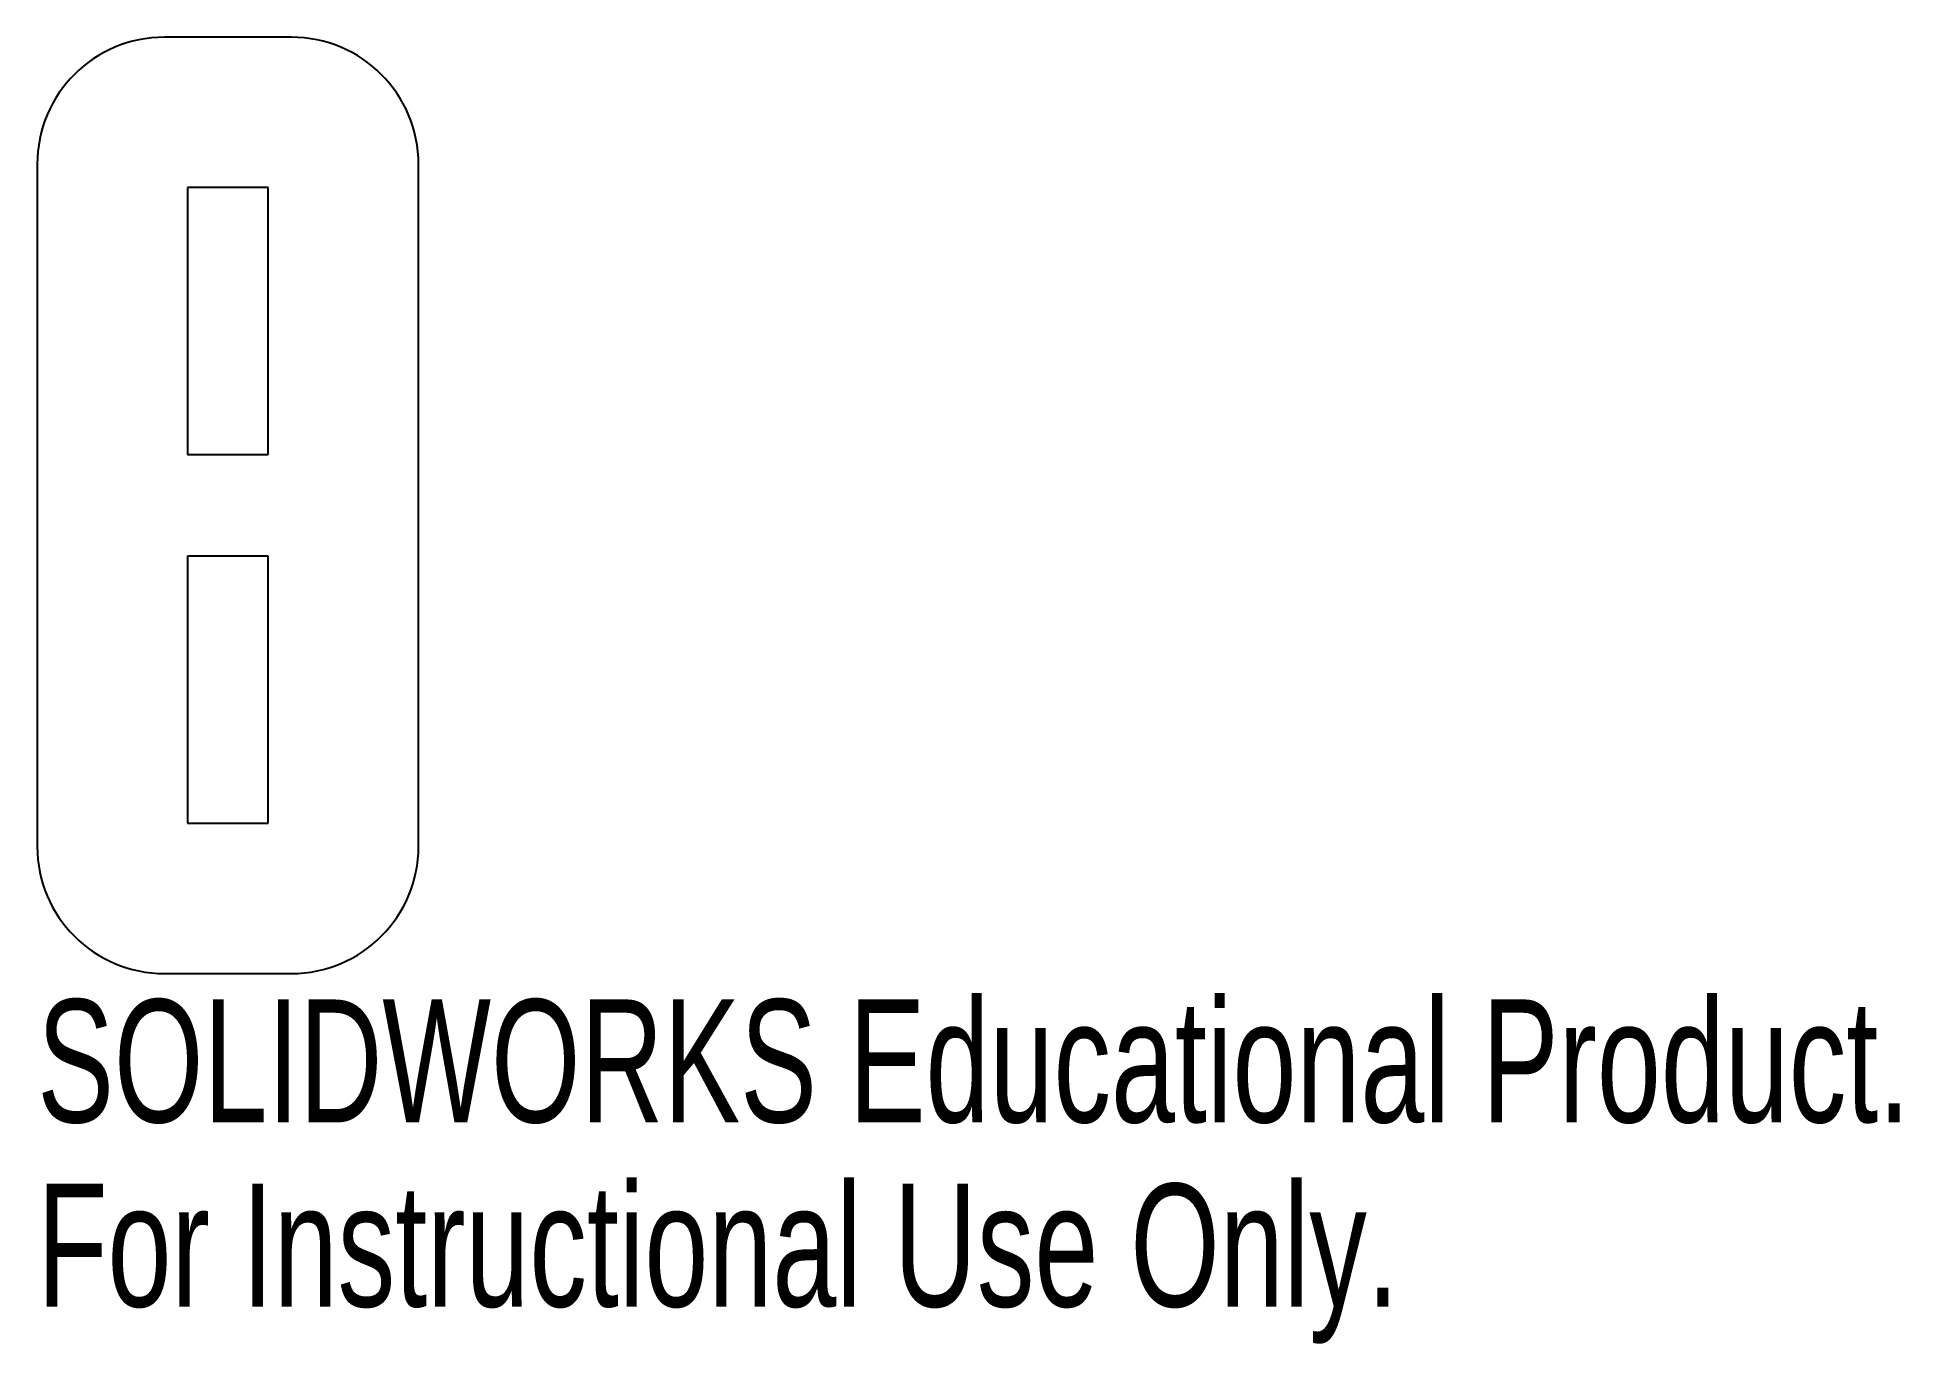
# Model space of a CAD drawing. Header units: millimetres. Extents: x 35.7 to 109, y 7 to 58.4.
import ezdxf

# ---------------------------------------------------------------- set-up
doc = ezdxf.new("R2010")
doc.units = ezdxf.units.MM
doc.styles.add('SLDTEXTSTYLE0', font='TXT', dxfattribs={"width": 0.7})

msp = doc.modelspace()

# ---------------------------------------------------------------- linework, layer by layer
at = {"color": 7, "linetype": 'Continuous', "lineweight": 25}
for p, q in [((45.75, 58.413), (40.75, 58.413)), ((35.75, 53.413), (35.75, 26.587)), ((50.75, 26.587), (50.75, 53.413)), ((41.663, 52.5), (41.663, 42)), ((44.837, 52.5), (41.663, 52.5)), ((44.837, 42), (44.837, 52.5)), ((41.663, 42), (44.837, 42)), ((41.663, 38), (41.663, 27.5)), ((44.837, 38), (41.663, 38)), ((44.837, 27.5), (44.837, 38)), ((41.663, 27.5), (44.837, 27.5)), ((40.75, 21.587), (45.75, 21.587))]:
    msp.add_line(p, q, dxfattribs=at)
for centre, start, end in [((40.75, 53.413), 90, 180), ((45.75, 53.413), 0, 90), ((40.75, 26.587), 180, 270), ((45.75, 26.587), 270, 0)]:
    msp.add_arc(centre, 5, start, end, dxfattribs=at)

# ---------------------------------------------------------------- texts
at = {"color": 7, "linetype": 'Continuous', "char_height": 4.83362, "attachment_point": 1, "style": 'SLDTEXTSTYLE0'}
for s, insert in [('SOLIDWORKS Educational Product.', (35.75, 20.568)), ('For Instructional Use Only.', (35.75, 13.318))]:
    msp.add_mtext(s, dxfattribs=dict(at, insert=insert))

doc.saveas('drawing.dxf')
